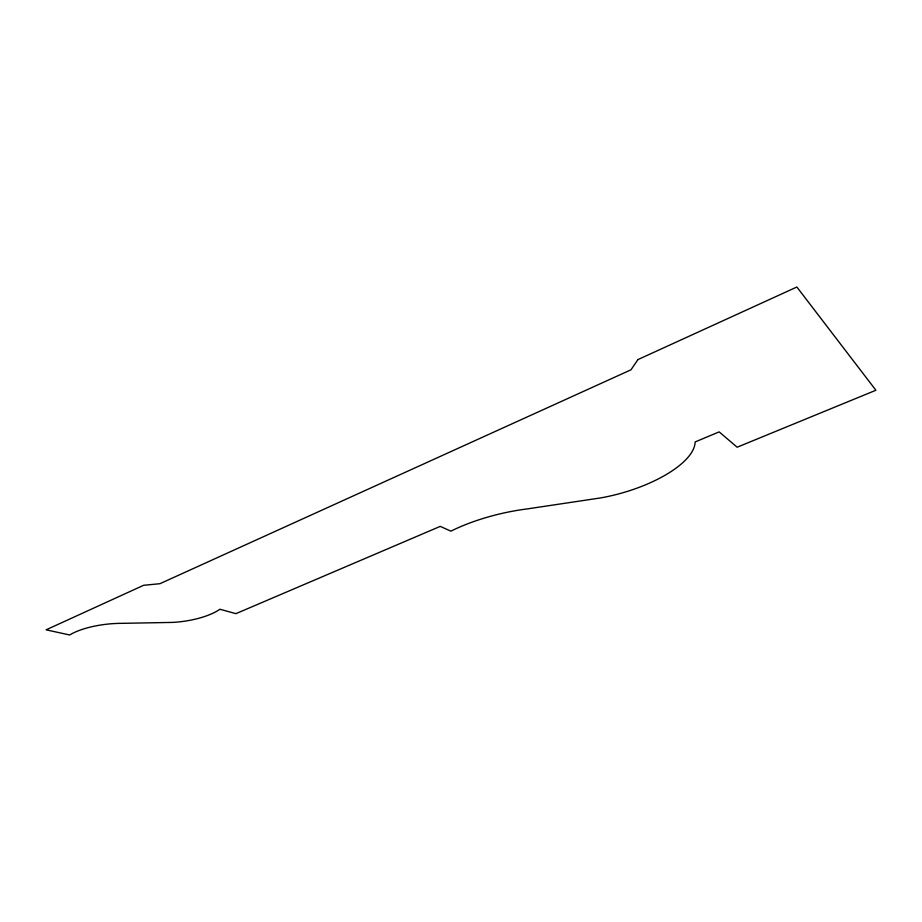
<?xml version="1.0" encoding="UTF-8"?>
<svg xmlns="http://www.w3.org/2000/svg" width="922" height="922" viewBox="0 0 922 922"><rect width="100%" height="100%" fill="white"/><g stroke="black" fill="none" stroke-linecap="round" stroke-linejoin="round"><path stroke-width="1.38" d="M637.932 359.592L630.982 369.814L159.955 583.695L143.613 585.297L46.1 629.83L69.68 634.981A45.166 14.752 -7 0 1 121.036 623.353L172.483 622.408A45.339 15.709 -7.9 0 0 219.897 609.246L235.928 613.649L440.243 526.381L450.893 531.153A93.906 33.065 -13.2 0 1 527.027 508.944L600.153 497.995A85.711 33.296 -15.6 0 0 695.13 441.949L719.16 431.888L737.139 447.216L875.9 390.248L796.862 287.019L637.932 359.592"/></g></svg>
